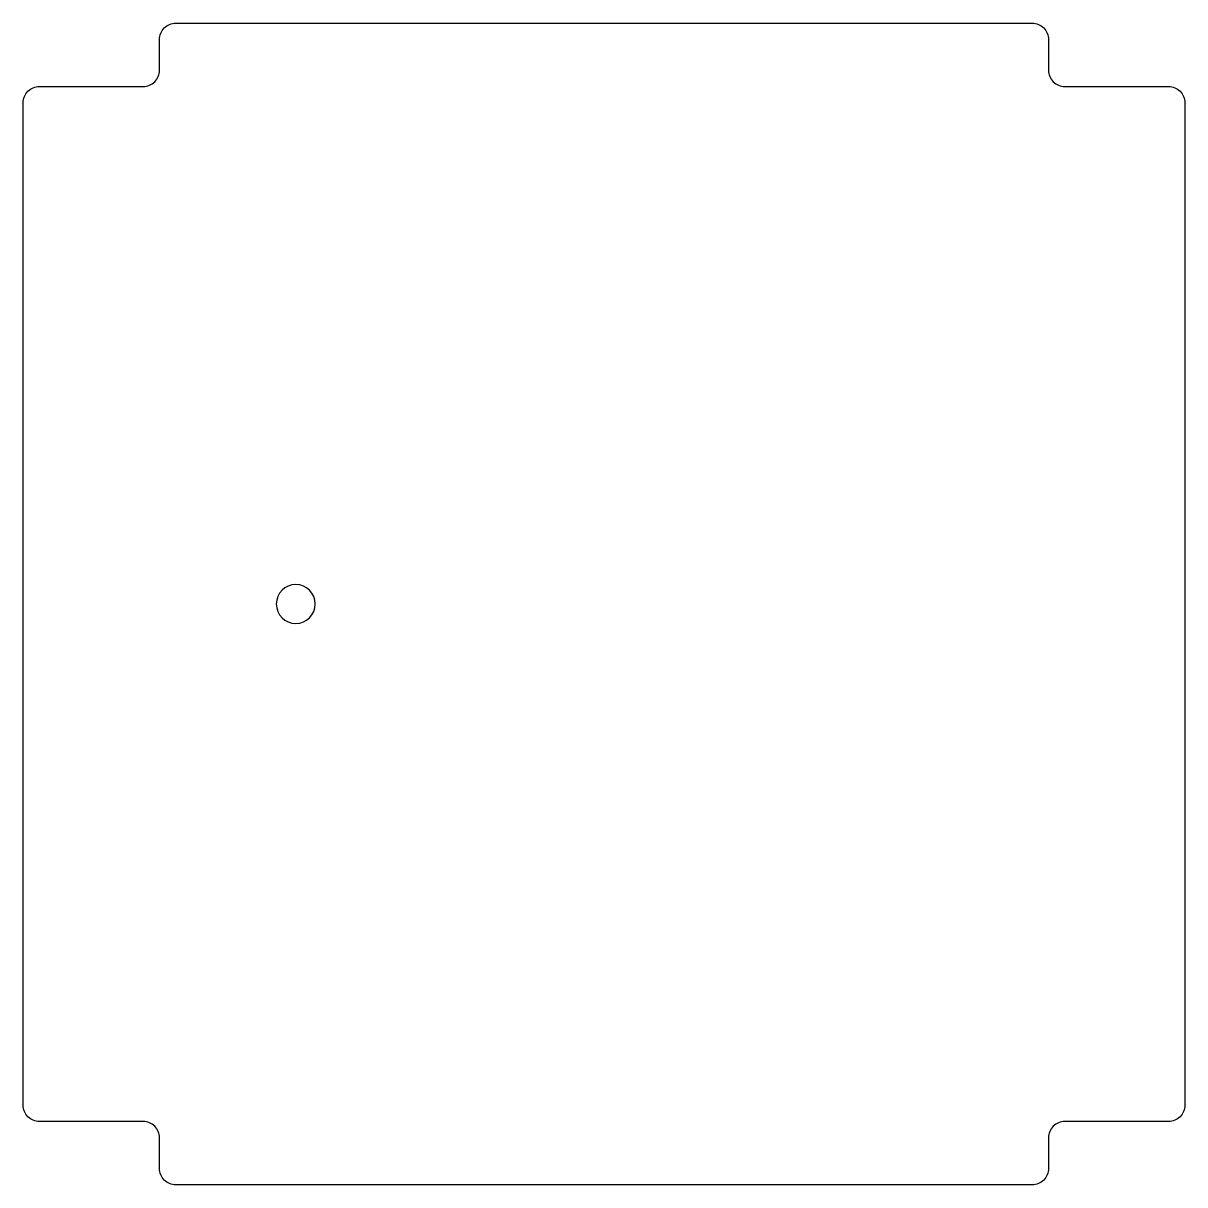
# Model space of a CAD drawing. Header units: millimetres. Extents: x -179 to 179, y -219 to 139.
import ezdxf

# ---------------------------------------------------------------- set-up
doc = ezdxf.new("R2010")
doc.units = ezdxf.units.MM
doc.layers.get('0').update_dxf_attribs({"linetype": 'CONTINUOUS'})

msp = doc.modelspace()

# ---------------------------------------------------------------- linework, layer by layer
msp.add_lwpolyline([(-179, -194.5), (-179, 114.5, -0.414214), (-174, 119.5), (-142, 119.5, 0.414214), (-137, 124.5), (-137, 134, -0.414214), (-132, 139), (132, 139, -0.414214), (137, 134), (137, 124.5, 0.414214), (142, 119.5), (174, 119.5, -0.414214), (179, 114.5), (179, -194.5, -0.414214), (174, -199.5), (142, -199.5, 0.414214), (137, -204.5), (137, -214, -0.414214), (132, -219), (-132, -219, -0.414214), (-137, -214), (-137, -204.5, 0.414214), (-142, -199.5), (-174, -199.5, -0.414214)], format="xyb", close=True)
at = {"extrusion": (0, 0, -1)}
msp.add_circle((95, -40), 6, dxfattribs=at)

doc.saveas('drawing.dxf')
